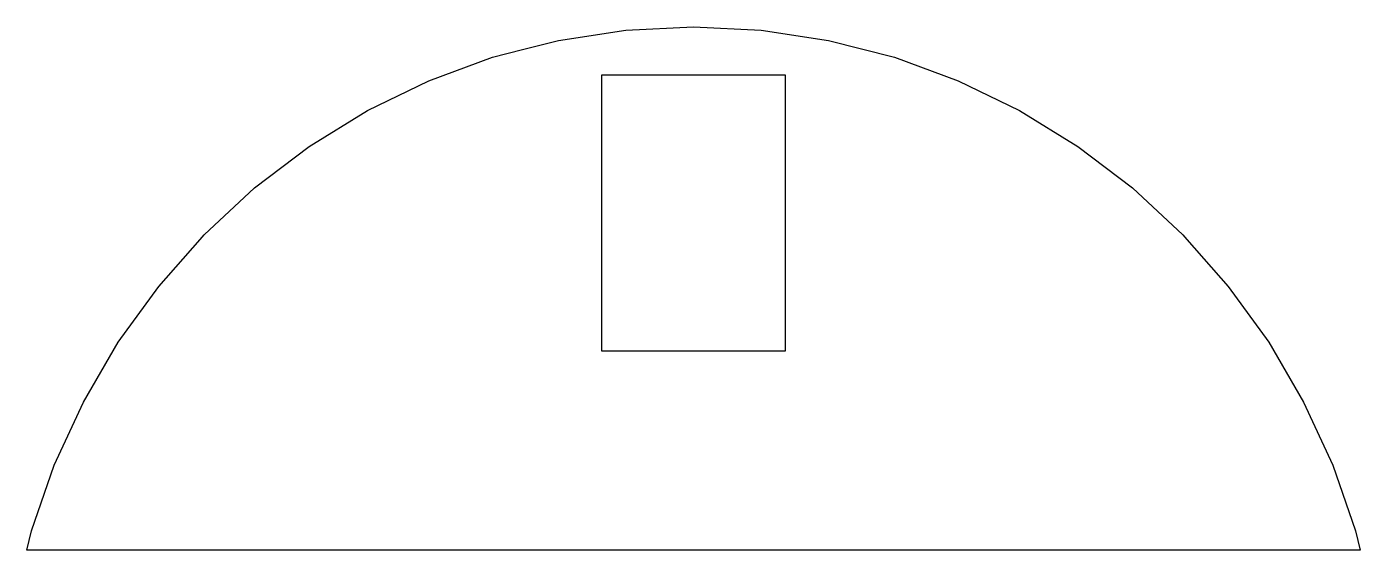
# Model space of a CAD drawing. Extents: x 0.7 to 33.4, y 1 to 13.8.
import ezdxf

# ---------------------------------------------------------------- set-up
doc = ezdxf.new("R2010")
doc.units = 0

msp = doc.modelspace()

# ---------------------------------------------------------------- linework, layer by layer
at = {"layer": 'Layer 1', "color": 10}
msp.add_lwpolyline([(15.423491, 13.718087), (17.084743, 13.802087), (18.745996, 13.718087), (20.390748, 13.467587), (22.00475, 13.052836), (23.570002, 12.478335), (25.073754, 11.748584), (26.500256, 10.871083), (27.836008, 9.854082), (29.068259, 8.70733), (29.17176, 8.59033), (30.185761, 7.442828), (31.176512, 6.071827), (32.031513, 4.607825), (32.742514, 3.065073), (33.302765, 1.45782), (33.419765, 0.97782), (0.749722, 0.97782), (0.866722, 1.45782), (1.426973, 3.065073), (2.137974, 4.607825), (2.992975, 6.071827), (3.983726, 7.442828), (4.997727, 8.59033), (5.101227, 8.70733), (6.333479, 9.854082), (7.669231, 10.871083), (9.095733, 11.748584), (10.598735, 12.478335), (12.164737, 13.052836), (12.896738, 13.241086), (13.778739, 13.467587), (15.423491, 13.718087)], dxfattribs=at)
msp.add_lwpolyline([(14.83249, 12.613335), (14.83249, 5.859576), (19.336246, 5.859576), (19.336246, 12.613335), (14.83249, 12.613335), (14.83249, 12.613335)], close=True, dxfattribs=at)

doc.saveas('drawing.dxf')
